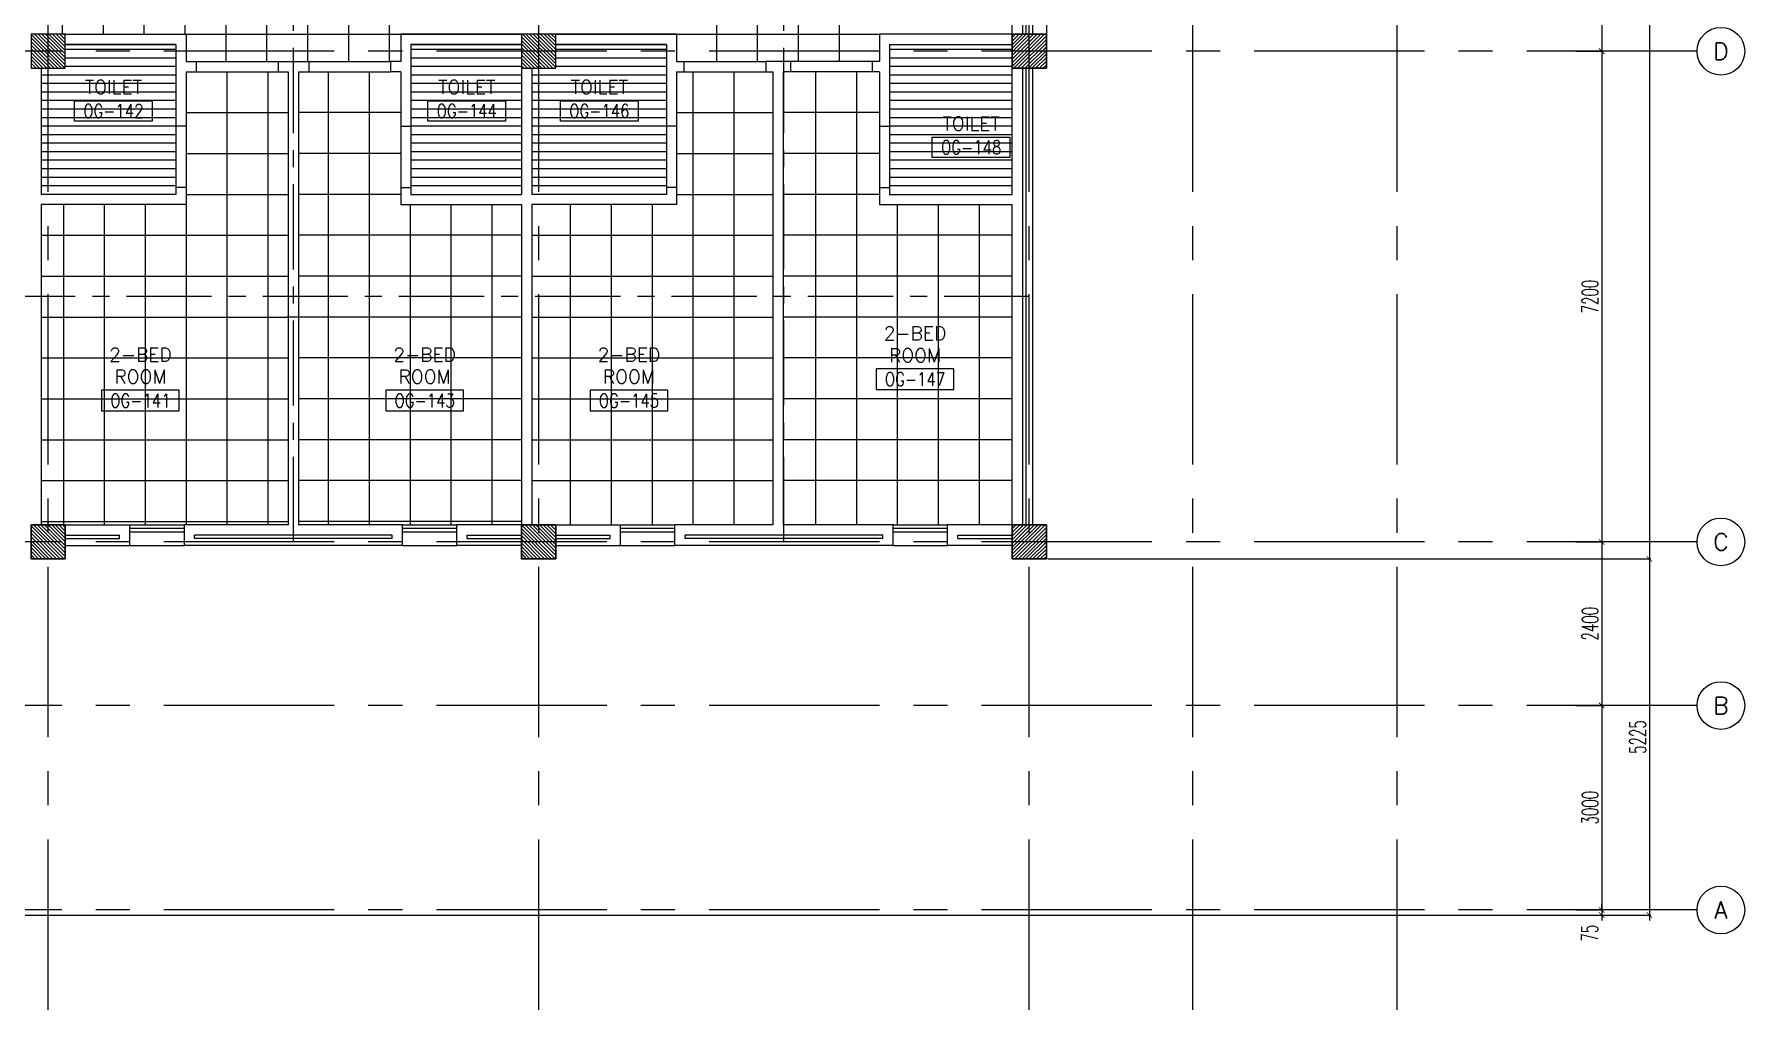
# Model space of a CAD drawing. Extents: x 88852.7 to 88945.7, y 39921.6 to 40001.1.
# Drawn here: x 88920.61 to 88945.71, y 39921.62 to 39935.93 of the extents above; entities that cross this region are included whole.
import ezdxf
from ezdxf.enums import TextEntityAlignment as Align

# ---------------------------------------------------------------- set-up
doc = ezdxf.new("R2010")
doc.units = 0
doc.header["$MEASUREMENT"] = 0
doc.header["$PDMODE"] = 34
doc.linetypes.add('CENTER', pattern=[2, 1.25, -0.25, 0.25, -0.25])
doc.linetypes.add('CENTERX2', pattern=[4, 2.5, -0.5, 0.5, -0.5])
doc.layers.get('0').update_dxf_attribs({"color": 4, "linetype": 'CONTINUOUS'})
doc.layers.get('DEFPOINTS').update_dxf_attribs({"linetype": 'CONTINUOUS'})
for name, color, linetype in [('AX-CR', 2, 'CONTINUOUS'), ('AX-DIM', 4, 'CONTINUOUS'), ('AX-TXT', 2, 'CONTINUOUS'), ('AXES', 11, 'CENTERX2'), ('AXES1', 11, 'CENTER'), ('CEILING', 4, 'CONTINUOUS'), ('COL', 2, 'CONTINUOUS'), ('HAT', 11, 'CONTINUOUS'), ('INSUL', 4, 'CONTINUOUS'), ('PROJ-L', 3, 'CONTINUOUS'), ('RM-BOX', 11, 'CONTINUOUS'), ('RM-NAME', 11, 'CONTINUOUS'), ('RM-NO', 11, 'CONTINUOUS'), ('WALL', 2, 'CONTINUOUS'), ('WIN', 3, 'CONTINUOUS')]:
    doc.layers.add(name, color=color, linetype=linetype)
doc.styles.add('ROMANS', font='ROMANS.shx', dxfattribs={"width": 0.6})
doc.dimstyles.new('DIM-OUT', dxfattribs={"dimscale": 0, "dimtxt": 0.24, "dimasz": 0.08, "dimexe": 0.02, "dimexo": 0.02, "dimgap": 0.05, "dimtad": 1, "dimdec": 0, "dimlfac": 1000, "dimzin": 0, "dimtxsty": 'ROMANS', "dimblk1": 'ARCHTICK', "dimblk2": 'ARCHTICK', "dimsah": 1, "dimcen": 0.01, "dimdle": 0.08, "dimclrd": 4, "dimclre": 4, "dimclrt": 2, "dimazin": 3, "dimtp": 2, "dimtm": 2, "dimtfac": 0.114286, "dimtdec": 0, "dimtix": 1, "dimtmove": 0, "dimatfit": 3, "dimtolj": 1, "dimtzin": 0})

# ---------------------------------------------------------------- blocks, each defined once
blk = doc.blocks.new('_ARCHTICK')
at = {"color": 0, "linetype": 'BYBLOCK', "const_width": 0.15}
blk.add_lwpolyline([(-0.5, -0.5), (0.5, 0.5)], dxfattribs=at)
blk = doc.blocks.new('*D36')
at = {"layer": 'AX-DIM', "color": 4}
for p, q in [((88944.31, 39928.31), (88944.31, 39922.925)), ((88943.63, 39928.23), (88944.33, 39928.23)), ((88901.685, 39923.005), (88944.33, 39923.005))]:
    blk.add_line(p, q, dxfattribs=at)
at = {"layer": 'DEFPOINTS', "color": 0}
for p in [(88943.61, 39928.23), (88901.665, 39923.005), (88944.31, 39923.005)]:
    blk.add_point(p, dxfattribs=at)
at = {"layer": 'AX-DIM', "color": 4, "xscale": 0.08, "yscale": 0.08, "zscale": 0.08}
for p, rotation in [((88944.31, 39928.23), 90), ((88944.31, 39923.005), 270)]:
    blk.add_blockref('_ARCHTICK', p, dxfattribs=dict(at, rotation=rotation))
at = {"layer": 'AX-DIM', "color": 2, "insert": (88944.14, 39925.617), "char_height": 0.24, "attachment_point": 5, "rotation": 90, "style": 'ROMANS'}
blk.add_mtext('\\A1;5225', dxfattribs=at)
blk = doc.blocks.new('*D55')
at = {"layer": 'AX-DIM', "color": 4}
for p, q in [((88943.61, 39939.36), (88943.61, 39935.6)), ((88943.23, 39939.28), (88943.63, 39939.28)), ((88943.23, 39935.68), (88943.63, 39935.68))]:
    blk.add_line(p, q, dxfattribs=at)
at = {"layer": 'DEFPOINTS', "color": 0}
for p in [(88943.21, 39939.28), (88943.21, 39935.68), (88943.61, 39935.68)]:
    blk.add_point(p, dxfattribs=at)
at = {"layer": 'AX-DIM', "color": 4, "xscale": 0.08, "yscale": 0.08, "zscale": 0.08}
for p, rotation in [((88943.61, 39939.28), 90), ((88943.61, 39935.68), 270)]:
    blk.add_blockref('_ARCHTICK', p, dxfattribs=dict(at, rotation=rotation))
at = {"layer": 'AX-DIM', "color": 2, "insert": (88943.44, 39937.48), "char_height": 0.24, "attachment_point": 5, "rotation": 90, "style": 'ROMANS'}
blk.add_mtext('\\A1;3600', dxfattribs=at)
blk = doc.blocks.new('*D52')
at = {"layer": 'AX-DIM', "color": 4}
for p, q in [((88943.23, 39923.08), (88943.63, 39923.08)), ((88943.23, 39923.005), (88943.63, 39923.005)), ((88943.61, 39923.08), (88943.61, 39923.16)), ((88943.61, 39923.08), (88943.61, 39923.005)), ((88943.61, 39923.005), (88943.61, 39922.925))]:
    blk.add_line(p, q, dxfattribs=at)
at = {"layer": 'DEFPOINTS', "color": 0}
for p in [(88943.21, 39923.08), (88943.21, 39923.005), (88943.61, 39923.005)]:
    blk.add_point(p, dxfattribs=at)
at = {"layer": 'AX-DIM', "color": 4, "xscale": 0.08, "yscale": 0.08, "zscale": 0.08}
for p, rotation in [((88943.61, 39923.08), 270), ((88943.61, 39923.005), 90)]:
    blk.add_blockref('_ARCHTICK', p, dxfattribs=dict(at, rotation=rotation))
at = {"layer": 'AX-DIM', "color": 2, "insert": (88943.435, 39922.74), "char_height": 0.24, "attachment_point": 5, "rotation": 90, "style": 'ROMANS'}
blk.add_mtext('\\A1;75', dxfattribs=at)
blk = doc.blocks.new('*D51')
at = {"layer": 'AX-DIM', "color": 4}
for p, q in [((88943.23, 39926.08), (88943.63, 39926.08)), ((88943.61, 39926.16), (88943.61, 39923)), ((88943.23, 39923.08), (88943.63, 39923.08))]:
    blk.add_line(p, q, dxfattribs=at)
at = {"layer": 'DEFPOINTS', "color": 0}
for p in [(88943.21, 39926.08), (88943.21, 39923.08), (88943.61, 39923.08)]:
    blk.add_point(p, dxfattribs=at)
at = {"layer": 'AX-DIM', "color": 4, "xscale": 0.08, "yscale": 0.08, "zscale": 0.08}
for p, rotation in [((88943.61, 39926.08), 90), ((88943.61, 39923.08), 270)]:
    blk.add_blockref('_ARCHTICK', p, dxfattribs=dict(at, rotation=rotation))
at = {"layer": 'AX-DIM', "color": 2, "insert": (88943.44, 39924.58), "char_height": 0.24, "attachment_point": 5, "rotation": 90, "style": 'ROMANS'}
blk.add_mtext('\\A1;3000', dxfattribs=at)
blk = doc.blocks.new('*D50')
at = {"layer": 'AX-DIM', "color": 4}
for p, q in [((88943.61, 39928.56), (88943.61, 39926)), ((88943.23, 39928.48), (88943.63, 39928.48)), ((88943.23, 39926.08), (88943.63, 39926.08))]:
    blk.add_line(p, q, dxfattribs=at)
at = {"layer": 'DEFPOINTS', "color": 0}
for p in [(88943.21, 39928.48), (88943.21, 39926.08), (88943.61, 39926.08)]:
    blk.add_point(p, dxfattribs=at)
at = {"layer": 'AX-DIM', "color": 4, "xscale": 0.08, "yscale": 0.08, "zscale": 0.08}
for p, rotation in [((88943.61, 39928.48), 90), ((88943.61, 39926.08), 270)]:
    blk.add_blockref('_ARCHTICK', p, dxfattribs=dict(at, rotation=rotation))
at = {"layer": 'AX-DIM', "color": 2, "insert": (88943.44, 39927.28), "char_height": 0.24, "attachment_point": 5, "rotation": 90, "style": 'ROMANS'}
blk.add_mtext('\\A1;2400', dxfattribs=at)
blk = doc.blocks.new('*D49')
at = {"layer": 'AX-DIM', "color": 4}
for p, q in [((88943.23, 39935.68), (88943.63, 39935.68)), ((88943.61, 39935.76), (88943.61, 39928.4)), ((88943.23, 39928.48), (88943.63, 39928.48))]:
    blk.add_line(p, q, dxfattribs=at)
at = {"layer": 'DEFPOINTS', "color": 0}
for p in [(88943.21, 39935.68), (88943.21, 39928.48), (88943.61, 39928.48)]:
    blk.add_point(p, dxfattribs=at)
at = {"layer": 'AX-DIM', "color": 4, "xscale": 0.08, "yscale": 0.08, "zscale": 0.08}
for p, rotation in [((88943.61, 39935.68), 90), ((88943.61, 39928.48), 270)]:
    blk.add_blockref('_ARCHTICK', p, dxfattribs=dict(at, rotation=rotation))
at = {"layer": 'AX-DIM', "color": 2, "insert": (88943.44, 39932.08), "char_height": 0.24, "attachment_point": 5, "rotation": 90, "style": 'ROMANS'}
blk.add_mtext('\\A1;7200', dxfattribs=at)
blk = doc.blocks.new('*D47')
at = {"layer": 'AX-DIM', "color": 4}
for p, q in [((88935.48, 39987.55), (88944.33, 39987.55)), ((88944.31, 39987.63), (88944.31, 39928.15)), ((88935.48, 39928.23), (88944.33, 39928.23))]:
    blk.add_line(p, q, dxfattribs=at)
at = {"layer": 'DEFPOINTS', "color": 0}
for p in [(88935.46, 39987.55), (88935.46, 39928.23), (88944.31, 39928.23)]:
    blk.add_point(p, dxfattribs=at)
at = {"layer": 'AX-DIM', "color": 4, "xscale": 0.08, "yscale": 0.08, "zscale": 0.08}
for p, rotation in [((88944.31, 39987.55), 90), ((88944.31, 39928.23), 270)]:
    blk.add_blockref('_ARCHTICK', p, dxfattribs=dict(at, rotation=rotation))
at = {"layer": 'AX-DIM', "color": 2, "insert": (88944.14, 39957.89), "char_height": 0.24, "attachment_point": 5, "rotation": 90, "style": 'ROMANS'}
blk.add_mtext('\\A1;59320', dxfattribs=at)
blk = doc.blocks.new('RM1')
at = {"layer": 'RM-BOX'}
blk.add_lwpolyline([(570, -200), (-570, -200), (-570, -500), (570, -500)], close=True, dxfattribs=at)
at = {"layer": 'RM-NAME', "style": 'ROMANS'}
blk.add_attdef('ROOMNAME1', text='', height=200, dxfattribs=at).set_placement((0, 324), align=Align.MIDDLE)
blk = doc.blocks.new('*X140')
at = {"color": 0}
for p, q in [((253129, 125478), (253600, 125950)), ((253129, 125531), (253547, 125950)), ((253129, 125584), (253494, 125950)), ((253129, 125637), (253441, 125950)), ((253129, 125690), (253388, 125950)), ((253129, 125743), (253335, 125950)), ((253129, 125796), (253282, 125950)), ((253129, 125849), (253229, 125950)), ((253129, 125902), (253176, 125950)), ((253153, 125450), (253629, 125925)), ((253206, 125450), (253629, 125872)), ((253259, 125450), (253629, 125819)), ((253312, 125450), (253629, 125766)), ((253365, 125450), (253629, 125713)), ((253418, 125450), (253629, 125660)), ((253471, 125450), (253629, 125607)), ((253524, 125450), (253629, 125554)), ((253577, 125450), (253629, 125501))]:
    blk.add_line(p, q, dxfattribs=at)
blk = doc.blocks.new('COL50')
at = {"layer": 'COL'}
blk.add_lwpolyline([(-250, 250), (-250, -250), (250, -250), (250, 250)], close=True, dxfattribs=at)
blk = doc.blocks.new('*X133')
at = {"color": 0}
for p, q in [((245929, 169932), (246386, 170390)), ((245929, 169985), (246333, 170390)), ((245929, 170038), (246280, 170390)), ((245929, 170091), (246227, 170390)), ((245929, 170144), (246174, 170390)), ((245929, 170197), (246121, 170390)), ((245929, 170250), (246068, 170390)), ((245929, 170303), (246015, 170390)), ((245929, 170357), (245962, 170390)), ((245939, 169890), (246429, 170379)), ((245992, 169890), (246429, 170326)), ((246045, 169890), (246429, 170273)), ((246098, 169890), (246429, 170220)), ((246151, 169890), (246429, 170167)), ((246204, 169890), (246429, 170114)), ((246257, 169890), (246429, 170061)), ((246310, 169890), (246429, 170008)), ((246363, 169890), (246429, 169955)), ((246416, 169890), (246429, 169902))]:
    blk.add_line(p, q, dxfattribs=at)
blk = doc.blocks.new('*X132')
at = {"color": 0}
for p, q in [((238727, 169890), (239227, 170390)), ((238729, 169945), (239174, 170390)), ((238729, 169998), (239121, 170390)), ((238729, 170051), (239067, 170390)), ((238729, 170104), (239014, 170390)), ((238729, 170157), (238961, 170390)), ((238729, 170210), (238908, 170390)), ((238729, 170263), (238855, 170390)), ((238729, 170316), (238802, 170390)), ((238729, 170369), (238749, 170390)), ((238780, 169890), (239229, 170339)), ((238833, 169890), (239229, 170286)), ((238886, 169890), (239229, 170233)), ((238939, 169890), (239229, 170180)), ((238992, 169890), (239229, 170127)), ((239045, 169890), (239229, 170074)), ((239098, 169890), (239229, 170020)), ((239151, 169890), (239229, 169967)), ((239204, 169890), (239229, 169914))]:
    blk.add_line(p, q, dxfattribs=at)
blk = doc.blocks.new('*X141')
at = {"color": 0}
for p, q in [((253129, 118266), (253613, 118750)), ((253129, 118319), (253560, 118750)), ((253129, 118372), (253507, 118750)), ((253129, 118425), (253454, 118750)), ((253129, 118478), (253401, 118750)), ((253129, 118531), (253348, 118750)), ((253129, 118584), (253294, 118750)), ((253129, 118637), (253241, 118750)), ((253129, 118690), (253188, 118750)), ((253129, 118743), (253135, 118750)), ((253166, 118250), (253629, 118713)), ((253219, 118250), (253629, 118660)), ((253272, 118250), (253629, 118607)), ((253325, 118250), (253629, 118553)), ((253378, 118250), (253629, 118500)), ((253431, 118250), (253629, 118447)), ((253484, 118250), (253629, 118394)), ((253537, 118250), (253629, 118341)), ((253590, 118250), (253629, 118288))]:
    blk.add_line(p, q, dxfattribs=at)
blk = doc.blocks.new('*X126')
at = {"color": 0}
for p, q in [((245927, 177090), (246427, 177590)), ((245929, 177145), (246374, 177590)), ((245929, 177198), (246321, 177590)), ((245929, 177251), (246267, 177590)), ((245929, 177304), (246214, 177590)), ((245929, 177357), (246161, 177590)), ((245929, 177410), (246108, 177590)), ((245929, 177463), (246055, 177590)), ((245929, 177516), (246002, 177590)), ((245929, 177569), (245949, 177590)), ((245980, 177090), (246429, 177539)), ((246033, 177090), (246429, 177486)), ((246086, 177090), (246429, 177433)), ((246139, 177090), (246429, 177380)), ((246192, 177090), (246429, 177327)), ((246245, 177090), (246429, 177274)), ((246298, 177090), (246429, 177220)), ((246351, 177090), (246429, 177167)), ((246404, 177090), (246429, 177114))]:
    blk.add_line(p, q, dxfattribs=at)
blk = doc.blocks.new('*X127')
at = {"color": 0}
for p, q in [((238729, 177104), (239214, 177590)), ((238729, 177157), (239161, 177590)), ((238729, 177210), (239108, 177590)), ((238729, 177263), (239055, 177590)), ((238729, 177316), (239002, 177590)), ((238729, 177369), (238949, 177590)), ((238729, 177422), (238896, 177590)), ((238729, 177475), (238843, 177590)), ((238729, 177528), (238790, 177590)), ((238729, 177581), (238737, 177590)), ((238767, 177090), (239229, 177551)), ((238820, 177090), (239229, 177498)), ((238873, 177090), (239229, 177445)), ((238926, 177090), (239229, 177392)), ((238979, 177090), (239229, 177339)), ((239032, 177090), (239229, 177286)), ((239085, 177090), (239229, 177233)), ((239138, 177090), (239229, 177180)), ((239191, 177090), (239229, 177127))]:
    blk.add_line(p, q, dxfattribs=at)
blk = doc.blocks.new('AXR')
at = {"layer": 'AX-CR'}
blk.add_circle((350, 0), 350, dxfattribs=at)

msp = doc.modelspace()

# ---------------------------------------------------------------- linework, layer by layer
at = {"layer": 'AXES'}
for p, q in [((88920.8103, 39921.6153), (88920.8103, 40000.4279)), ((88928.0103, 39921.6153), (88928.0103, 40000.4279)), ((88928.0103, 39921.6153), (88928.0103, 40000.4279)), ((88935.2103, 39921.6153), (88935.2103, 40000.4279)), ((88937.6103, 39921.6153), (88937.6103, 40000.4279)), ((88940.6103, 39921.6153), (88940.6103, 40000.4279)), ((88945.0103, 39935.6796), (88876.9703, 39935.6796)), ((88945.0103, 39928.4796), (88876.9703, 39928.4796)), ((88945.0103, 39926.0796), (88876.9703, 39926.0796)), ((88945.0103, 39923.0796), (88876.9703, 39923.0796))]:
    msp.add_line(p, q, dxfattribs=at)
at = {"layer": 'AXES1'}
for p, q in [((88924.4103, 39928.4796), (88924.4103, 39987.2996)), ((88931.6103, 39928.4796), (88931.6103, 39987.2996)), ((88935.2103, 39932.0796), (88874.5703, 39932.0796)), ((88935.2103, 39932.0796), (88892.9203, 39932.0796))]:
    msp.add_line(p, q, dxfattribs=at)
at = {"layer": 'CEILING', "linetype": 'CONTINUOUS'}
for p, q in [((88925.8228, 39935.5296), (88925.8228, 39952.5496)), ((88921.0228, 39935.9296), (88921.0228, 39949.8296)), ((88921.6228, 39935.9296), (88921.6228, 39939.0296)), ((88921.6228, 39935.9296), (88921.6228, 39939.0296)), ((88922.2228, 39935.9296), (88922.2228, 39939.0296)), ((88922.8228, 39935.9296), (88922.8228, 39939.0296)), ((88923.4228, 39935.5296), (88923.4228, 39939.0296)), ((88924.0228, 39935.5296), (88924.0228, 39939.0296)), ((88924.6228, 39935.5296), (88924.6228, 39939.0296)), ((88925.2228, 39935.5296), (88925.2228, 39939.0296)), ((88930.6228, 39935.5296), (88930.6228, 39938.3296)), ((88931.2228, 39935.5296), (88931.2228, 39938.3296)), ((88931.8228, 39935.5296), (88931.8228, 39938.3296)), ((88932.4228, 39935.5296), (88932.4228, 39938.3296)), ((88922.8353, 39935.9296), (88925.9853, 39935.9296)), ((88930.0353, 39935.9296), (88933.0103, 39935.9296))]:
    msp.add_line(p, q, dxfattribs=at)
at = {"layer": 'CEILING', "linetype": 'BYBLOCK', "ltscale": 0.3}
for p, q in [((88922.6853, 39935.7046), (88921.0603, 39935.7046)), ((88922.6853, 39935.5796), (88921.0603, 39935.5796)), ((88927.7603, 39935.7046), (88926.1353, 39935.7046)), ((88927.7603, 39935.5796), (88926.1353, 39935.5796)), ((88929.8853, 39935.7046), (88928.2603, 39935.7046)), ((88929.8853, 39935.5796), (88928.2603, 39935.5796)), ((88934.9603, 39935.7046), (88933.1603, 39935.7046)), ((88934.9603, 39935.5796), (88933.1603, 39935.5796)), ((88922.6853, 39935.3296), (88920.7103, 39935.3296)), ((88922.6853, 39935.4546), (88921.0603, 39935.4546)), ((88923.4353, 39935.3796), (88923.4353, 39928.7296)), ((88924.0353, 39935.3796), (88924.0353, 39928.7296)), ((88924.9228, 39935.3796), (88924.9228, 39928.7296)), ((88925.5228, 39935.3796), (88925.5228, 39928.7296)), ((88927.7603, 39935.4546), (88926.1353, 39935.4546)), ((88927.7603, 39935.3296), (88926.1353, 39935.3296)), ((88929.8853, 39935.3296), (88927.9103, 39935.3296)), ((88929.8853, 39935.4546), (88928.2603, 39935.4546)), ((88930.279, 39928.7296), (88930.279, 39935.3796)), ((88930.879, 39928.7296), (88930.879, 39935.3796)), ((88932.0728, 39935.3796), (88932.0728, 39928.7296)), ((88932.6728, 39935.3796), (88932.6728, 39928.7296)), ((88934.9603, 39935.4546), (88933.1603, 39935.4546)), ((88934.9603, 39935.3296), (88933.1603, 39935.3296)), ((88922.6853, 39935.2046), (88920.7103, 39935.2046)), ((88922.6853, 39935.0796), (88920.7103, 39935.0796)), ((88927.7603, 39935.2046), (88926.1353, 39935.2046)), ((88927.7603, 39935.0796), (88926.1353, 39935.0796)), ((88929.8853, 39935.2046), (88927.9103, 39935.2046)), ((88929.8853, 39935.0796), (88927.9103, 39935.0796)), ((88934.9603, 39935.2046), (88933.1603, 39935.2046)), ((88934.9603, 39935.0796), (88933.1603, 39935.0796)), ((88922.6853, 39934.9546), (88920.7103, 39934.9546)), ((88922.6853, 39934.8296), (88920.7103, 39934.8296)), ((88927.7603, 39934.9546), (88926.1353, 39934.9546)), ((88927.7603, 39934.8296), (88926.1353, 39934.8296)), ((88929.8853, 39934.9546), (88927.9103, 39934.9546)), ((88929.8853, 39934.8296), (88927.9103, 39934.8296)), ((88934.9603, 39934.9546), (88933.1603, 39934.9546)), ((88934.9603, 39934.8296), (88933.1603, 39934.8296)), ((88922.6853, 39934.7046), (88920.7103, 39934.7046)), ((88922.6853, 39934.5796), (88920.7103, 39934.5796)), ((88922.8353, 39934.7796), (88924.3353, 39934.7796)), ((88925.9853, 39934.7796), (88924.4853, 39934.7796)), ((88927.7603, 39934.7046), (88926.1353, 39934.7046)), ((88927.7603, 39934.5796), (88926.1353, 39934.5796)), ((88929.8853, 39934.7046), (88927.9103, 39934.7046)), ((88929.8853, 39934.5796), (88927.9103, 39934.5796)), ((88930.0353, 39934.7796), (88931.4478, 39934.7796)), ((88933.0103, 39934.7796), (88931.5978, 39934.7796)), ((88934.9603, 39934.7046), (88933.1603, 39934.7046)), ((88934.9603, 39934.5796), (88933.1603, 39934.5796)), ((88922.6853, 39934.4546), (88920.7103, 39934.4546)), ((88922.6853, 39934.3296), (88920.7103, 39934.3296)), ((88927.7603, 39934.4546), (88926.1353, 39934.4546)), ((88927.7603, 39934.3296), (88926.1353, 39934.3296)), ((88929.8853, 39934.4546), (88927.9103, 39934.4546)), ((88929.8853, 39934.3296), (88927.9103, 39934.3296)), ((88934.9603, 39934.4546), (88933.1603, 39934.4546)), ((88934.9603, 39934.3296), (88933.1603, 39934.3296)), ((88922.6853, 39934.2046), (88920.7103, 39934.2046)), ((88922.6853, 39934.0796), (88920.7103, 39934.0796)), ((88922.8353, 39934.1796), (88924.3353, 39934.1796)), ((88925.9853, 39934.1796), (88924.4853, 39934.1796)), ((88927.7603, 39934.2046), (88926.1353, 39934.2046)), ((88927.7603, 39934.0796), (88926.1353, 39934.0796)), ((88929.8853, 39934.2046), (88927.9103, 39934.2046)), ((88929.8853, 39934.0796), (88927.9103, 39934.0796)), ((88930.0353, 39934.1796), (88931.4478, 39934.1796)), ((88933.0103, 39934.1796), (88931.5978, 39934.1796)), ((88934.9603, 39934.2046), (88933.1603, 39934.2046)), ((88934.9603, 39934.0796), (88933.1603, 39934.0796)), ((88922.6853, 39933.9546), (88920.7103, 39933.9546)), ((88922.6853, 39933.8296), (88920.7103, 39933.8296)), ((88927.7603, 39933.9546), (88926.1353, 39933.9546)), ((88927.7603, 39933.8296), (88926.1353, 39933.8296)), ((88929.8853, 39933.9546), (88927.9103, 39933.9546)), ((88929.8853, 39933.8296), (88927.9103, 39933.8296)), ((88934.9603, 39933.9546), (88933.1603, 39933.9546)), ((88934.9603, 39933.8296), (88933.1603, 39933.8296)), ((88922.6853, 39933.7046), (88920.7103, 39933.7046)), ((88922.8353, 39933.5796), (88924.3353, 39933.5796)), ((88925.9853, 39933.5796), (88924.4853, 39933.5796)), ((88927.7603, 39933.7046), (88926.1353, 39933.7046)), ((88929.8853, 39933.7046), (88927.9103, 39933.7046)), ((88930.0353, 39933.5796), (88931.4478, 39933.5796)), ((88933.0103, 39933.5796), (88931.5978, 39933.5796)), ((88934.9603, 39933.7046), (88933.1603, 39933.7046)), ((88921.0353, 39933.4296), (88921.0353, 39928.7296)), ((88921.6353, 39933.4296), (88921.6353, 39928.7296)), ((88922.2353, 39933.4296), (88922.2353, 39928.7296)), ((88922.8353, 39933.4296), (88922.8353, 39928.7296)), ((88926.1228, 39933.4296), (88926.1228, 39928.7296)), ((88926.7228, 39933.4296), (88926.7228, 39928.7296)), ((88927.3228, 39933.4296), (88927.3228, 39928.7296)), ((88928.479, 39928.7296), (88928.479, 39933.4296)), ((88929.079, 39928.7296), (88929.079, 39933.4296)), ((88929.679, 39928.7296), (88929.679, 39933.4296)), ((88933.2728, 39933.4296), (88933.2728, 39928.7296)), ((88933.8728, 39933.4296), (88933.8728, 39928.7296)), ((88934.4728, 39933.4296), (88934.4728, 39928.7296)), ((88920.7103, 39932.9796), (88924.3353, 39932.9796)), ((88927.7603, 39932.9796), (88924.4853, 39932.9796)), ((88927.9103, 39932.9796), (88931.4478, 39932.9796)), ((88934.9478, 39932.9796), (88931.5978, 39932.9796)), ((88920.7103, 39932.3796), (88924.3353, 39932.3796)), ((88927.7603, 39932.3796), (88924.4853, 39932.3796)), ((88927.9103, 39932.3796), (88931.4478, 39932.3796)), ((88934.9478, 39932.3796), (88931.5978, 39932.3796)), ((88920.7103, 39931.7796), (88924.3353, 39931.7796)), ((88927.7603, 39931.7796), (88924.3103, 39931.7796)), ((88927.9103, 39931.7796), (88931.4478, 39931.7796)), ((88934.9478, 39931.7796), (88931.5978, 39931.7796)), ((88920.7103, 39931.1796), (88924.3353, 39931.1796)), ((88927.7603, 39931.1796), (88924.4853, 39931.1796)), ((88927.9103, 39931.1796), (88931.4478, 39931.1796)), ((88934.9478, 39931.1796), (88931.5978, 39931.1796)), ((88920.7103, 39930.5796), (88924.3353, 39930.5796)), ((88927.7603, 39930.5796), (88924.4853, 39930.5796)), ((88927.9103, 39930.5796), (88931.4478, 39930.5796)), ((88934.9478, 39930.5796), (88931.5978, 39930.5796)), ((88920.7103, 39929.9796), (88924.3353, 39929.9796)), ((88927.7603, 39929.9796), (88924.4853, 39929.9796)), ((88927.9103, 39929.9796), (88931.4478, 39929.9796)), ((88934.9478, 39929.9796), (88931.5978, 39929.9796)), ((88920.7103, 39929.3796), (88924.3353, 39929.3796)), ((88927.7603, 39929.3796), (88924.4853, 39929.3796)), ((88927.9103, 39929.3796), (88931.4478, 39929.3796)), ((88934.9478, 39929.3796), (88931.5978, 39929.3796)), ((88920.7103, 39928.7796), (88924.3353, 39928.7796)), ((88927.7603, 39928.7796), (88924.4853, 39928.7796))]:
    msp.add_line(p, q, dxfattribs=at)
at = {"layer": 'COL'}
for points in [[(88921.0603, 39928.7296), (88921.0603, 39928.2296), (88920.5603, 39928.2296), (88920.5603, 39928.7296)], [(88928.2603, 39928.7296), (88928.2603, 39928.2296), (88927.7603, 39928.2296), (88927.7603, 39928.7296)]]:
    msp.add_lwpolyline(points, close=True, dxfattribs=at)
at = {"layer": 'INSUL'}
for p, q in [((88935.1103, 39936.3296), (88935.1103, 39935.9296)), ((88935.1603, 39936.3296), (88935.1603, 39935.9296)), ((88935.1103, 39935.4296), (88935.1103, 39928.7296)), ((88935.1603, 39935.4296), (88935.1603, 39928.7296)), ((88921.0603, 39928.5796), (88921.8603, 39928.5796)), ((88921.0603, 39928.5296), (88921.8603, 39928.5296)), ((88921.8603, 39928.5296), (88921.8603, 39928.5796)), ((88922.9603, 39928.5296), (88922.9603, 39928.5796)), ((88925.8603, 39928.5796), (88922.9603, 39928.5796)), ((88925.8603, 39928.5296), (88922.9603, 39928.5296)), ((88925.8603, 39928.5296), (88925.8603, 39928.5796)), ((88926.9603, 39928.5296), (88926.9603, 39928.5796)), ((88926.9603, 39928.5796), (88927.7603, 39928.5796)), ((88926.9603, 39928.5296), (88927.7603, 39928.5296)), ((88928.2603, 39928.5796), (88929.0603, 39928.5796)), ((88928.2603, 39928.5296), (88929.0603, 39928.5296)), ((88929.0603, 39928.5296), (88929.0603, 39928.5796)), ((88930.1603, 39928.5296), (88930.1603, 39928.5796)), ((88933.0603, 39928.5796), (88930.1603, 39928.5796)), ((88933.0603, 39928.5296), (88930.1603, 39928.5296)), ((88933.0603, 39928.5296), (88933.0603, 39928.5796)), ((88934.1603, 39928.5296), (88934.1603, 39928.5796)), ((88934.1603, 39928.5796), (88934.9603, 39928.5796)), ((88934.1603, 39928.5296), (88934.9603, 39928.5296))]:
    msp.add_line(p, q, dxfattribs=at)
at = {"layer": 'PROJ-L'}
msp.add_line((88935.4603, 39942.6296), (88935.4603, 39935.9296), dxfattribs=at)
at = {"layer": 'WALL'}
for p, q in [((88934.9603, 39935.9296), (88934.9603, 39936.4796)), ((88935.2603, 39935.9296), (88935.2603, 39936.4796)), ((88922.8353, 39935.9296), (88922.8353, 39935.5296)), ((88925.9853, 39935.9296), (88925.9853, 39935.5296)), ((88930.0353, 39935.9296), (88930.0353, 39935.5296)), ((88933.0103, 39935.9296), (88933.0103, 39935.5296)), ((88922.6853, 39935.7796), (88922.6853, 39934.5796)), ((88926.1353, 39935.7796), (88926.1353, 39934.5796)), ((88929.8853, 39935.7796), (88929.8853, 39934.5796)), ((88933.1603, 39935.7796), (88933.1603, 39934.5796)), ((88920.7103, 39935.4296), (88920.7103, 39933.5796)), ((88922.8353, 39935.3796), (88922.8353, 39934.5796)), ((88924.1853, 39935.5296), (88925.8353, 39935.5296)), ((88924.3353, 39935.3796), (88924.3353, 39928.7296)), ((88924.4853, 39935.3796), (88925.8353, 39935.3796)), ((88924.4853, 39935.3796), (88924.4853, 39928.7296)), ((88925.9853, 39935.3796), (88925.9853, 39934.5796)), ((88927.7603, 39935.4296), (88927.7603, 39933.5796)), ((88927.9103, 39935.4296), (88927.9103, 39933.5796)), ((88930.0353, 39935.3796), (88930.0353, 39934.5796)), ((88931.4478, 39935.3796), (88931.4478, 39928.7296)), ((88931.5978, 39935.3796), (88931.5978, 39928.7296)), ((88933.0103, 39935.3796), (88933.0103, 39934.5796)), ((88934.9603, 39933.5796), (88934.9603, 39935.4296)), ((88935.2603, 39928.7296), (88935.2603, 39935.4296)), ((88922.8353, 39934.5796), (88922.6853, 39934.5796)), ((88922.6853, 39934.5796), (88922.6853, 39933.5796)), ((88922.8353, 39934.5796), (88922.8353, 39933.4296)), ((88925.9853, 39934.5796), (88926.1353, 39934.5796)), ((88925.9853, 39934.5796), (88925.9853, 39933.4296)), ((88926.1353, 39934.5796), (88926.1353, 39933.5796)), ((88930.0353, 39934.5796), (88929.8853, 39934.5796)), ((88929.8853, 39934.5796), (88929.8853, 39933.5796)), ((88930.0353, 39934.5796), (88930.0353, 39933.4296)), ((88933.0103, 39934.5796), (88933.1603, 39934.5796)), ((88933.0103, 39934.5796), (88933.0103, 39933.4296)), ((88933.1603, 39934.5796), (88933.1603, 39933.5796)), ((88922.6853, 39933.5796), (88920.7103, 39933.5796)), ((88922.8353, 39933.6796), (88922.6853, 39933.6796)), ((88925.9853, 39933.6796), (88926.1353, 39933.6796)), ((88926.1353, 39933.5796), (88927.7603, 39933.5796)), ((88929.8853, 39933.5796), (88927.9103, 39933.5796)), ((88930.0353, 39933.6796), (88929.8853, 39933.6796)), ((88933.0103, 39933.6796), (88933.1603, 39933.6796)), ((88933.1603, 39933.5796), (88934.9603, 39933.5796)), ((88922.8353, 39933.4296), (88920.7103, 39933.4296)), ((88920.7103, 39933.4296), (88920.7103, 39928.7296)), ((88925.9853, 39933.4296), (88927.7603, 39933.4296)), ((88927.7603, 39933.4296), (88927.7603, 39928.7296)), ((88930.0353, 39933.4296), (88927.9103, 39933.4296)), ((88927.9103, 39933.4296), (88927.9103, 39928.7296)), ((88933.0103, 39933.4296), (88934.9603, 39933.4296)), ((88934.9603, 39928.7296), (88934.9603, 39933.4296)), ((88921.0603, 39928.7296), (88922.0103, 39928.7296)), ((88922.0103, 39928.4296), (88922.0103, 39928.7296)), ((88922.8103, 39928.4296), (88922.8103, 39928.7296)), ((88924.3353, 39928.7296), (88922.8103, 39928.7296)), ((88926.0103, 39928.7296), (88924.4853, 39928.7296)), ((88926.0103, 39928.4296), (88926.0103, 39928.7296)), ((88926.8103, 39928.4296), (88926.8103, 39928.7296)), ((88927.7603, 39928.7296), (88926.8103, 39928.7296)), ((88928.2603, 39928.7296), (88929.2103, 39928.7296)), ((88929.2103, 39928.4296), (88929.2103, 39928.7296)), ((88930.0103, 39928.4296), (88930.0103, 39928.7296)), ((88931.4478, 39928.7296), (88930.0103, 39928.7296)), ((88933.2103, 39928.7296), (88931.5978, 39928.7296)), ((88933.2103, 39928.4296), (88933.2103, 39928.7296)), ((88934.0103, 39928.4296), (88934.0103, 39928.7296)), ((88934.9603, 39928.7296), (88934.0103, 39928.7296)), ((88921.0603, 39928.4296), (88922.0103, 39928.4296)), ((88926.0103, 39928.4296), (88922.8103, 39928.4296)), ((88927.7603, 39928.4296), (88926.8103, 39928.4296)), ((88928.2603, 39928.4296), (88929.2103, 39928.4296)), ((88933.2103, 39928.4296), (88930.0103, 39928.4296)), ((88934.9603, 39928.4296), (88934.0103, 39928.4296))]:
    msp.add_line(p, q, dxfattribs=at)
at = {"layer": 'WALL', "linetype": 'BYBLOCK'}
for p, q in [((88921.0603, 39935.9296), (88922.8353, 39935.9296)), ((88921.0603, 39935.9296), (88922.8353, 39935.9296)), ((88927.7603, 39935.9296), (88925.9853, 39935.9296)), ((88927.7603, 39935.9296), (88925.9853, 39935.9296)), ((88925.9853, 39935.9296), (88927.7603, 39935.9296)), ((88928.2603, 39935.9296), (88930.0353, 39935.9296)), ((88928.2603, 39935.9296), (88930.0353, 39935.9296)), ((88930.0353, 39935.9296), (88928.2603, 39935.9296)), ((88934.9603, 39935.9296), (88933.0103, 39935.9296)), ((88921.0603, 39935.7796), (88922.6853, 39935.7796)), ((88922.6853, 39935.7796), (88921.0603, 39935.7796)), ((88927.7603, 39935.7796), (88926.1353, 39935.7796)), ((88926.1353, 39935.7796), (88927.7603, 39935.7796)), ((88926.1353, 39935.7796), (88927.7603, 39935.7796)), ((88928.2603, 39935.7796), (88929.8853, 39935.7796)), ((88928.2603, 39935.7796), (88929.8853, 39935.7796)), ((88929.8853, 39935.7796), (88928.2603, 39935.7796)), ((88929.8853, 39935.7796), (88928.2603, 39935.7796)), ((88933.1603, 39935.7796), (88934.9603, 39935.7796)), ((88933.1603, 39935.7796), (88934.9603, 39935.7796)), ((88922.8353, 39935.5296), (88924.1853, 39935.5296)), ((88922.8353, 39935.3796), (88924.1853, 39935.3796)), ((88924.1853, 39935.3796), (88924.3353, 39935.3796)), ((88925.9853, 39935.5296), (88925.8353, 39935.5296)), ((88925.9853, 39935.3796), (88925.8353, 39935.3796)), ((88930.0353, 39935.5296), (88931.3415, 39935.5296)), ((88930.0353, 39935.3796), (88931.3415, 39935.3796)), ((88931.704, 39935.5296), (88931.3415, 39935.5296)), ((88931.3415, 39935.3796), (88931.4478, 39935.3796)), ((88931.704, 39935.3796), (88931.5978, 39935.3796)), ((88933.0103, 39935.5296), (88931.704, 39935.5296)), ((88933.0103, 39935.3796), (88931.704, 39935.3796))]:
    msp.add_line(p, q, dxfattribs=at)
at = {"layer": 'WALL', "color": 2, "linetype": 'BYBLOCK'}
for p, q in [((88922.9853, 39935.5296), (88922.9853, 39935.3796)), ((88924.1853, 39935.5296), (88924.1853, 39935.3796)), ((88924.6353, 39935.5296), (88924.6353, 39935.3796)), ((88925.8353, 39935.5296), (88925.8353, 39935.3796)), ((88930.1415, 39935.5296), (88930.1415, 39935.3796)), ((88931.3415, 39935.5296), (88931.3415, 39935.3796)), ((88931.704, 39935.5296), (88931.704, 39935.3796)), ((88932.904, 39935.5296), (88932.904, 39935.3796))]:
    msp.add_line(p, q, dxfattribs=at)
at = {"layer": 'WALL', "linetype": 'BYBLOCK', "ltscale": 0.3}
for points in [[(88920.5603, 39935.4296), (88921.0603, 39935.4296), (88921.0603, 39935.9296), (88920.5603, 39935.9296)], [(88927.7603, 39935.4296), (88928.2603, 39935.4296), (88928.2603, 39935.9296), (88927.7603, 39935.9296)], [(88934.9603, 39935.4296), (88935.4603, 39935.4296), (88935.4603, 39935.9296), (88934.9603, 39935.9296)], [(88920.5603, 39928.2296), (88921.0603, 39928.2296), (88921.0603, 39928.7296), (88920.5603, 39928.7296)], [(88927.7603, 39928.2296), (88928.2603, 39928.2296), (88928.2603, 39928.7296), (88927.7603, 39928.7296)], [(88934.9603, 39928.2296), (88935.4603, 39928.2296), (88935.4603, 39928.7296), (88934.9603, 39928.7296)]]:
    msp.add_lwpolyline(points, close=True, dxfattribs=at)
at = {"layer": 'WIN'}
for p, q in [((88922.0103, 39928.7296), (88922.8103, 39928.7296)), ((88922.0103, 39928.6796), (88922.8103, 39928.6796)), ((88922.0103, 39928.6296), (88922.8103, 39928.6296)), ((88926.0103, 39928.7296), (88926.8103, 39928.7296)), ((88926.0103, 39928.6796), (88926.8103, 39928.6796)), ((88926.0103, 39928.6296), (88926.8103, 39928.6296)), ((88929.2103, 39928.7296), (88930.0103, 39928.7296)), ((88929.2103, 39928.6796), (88930.0103, 39928.6796)), ((88929.2103, 39928.6296), (88930.0103, 39928.6296)), ((88933.2103, 39928.7296), (88934.0103, 39928.7296)), ((88933.2103, 39928.6796), (88934.0103, 39928.6796)), ((88933.2103, 39928.6296), (88934.0103, 39928.6296)), ((88922.0103, 39928.4296), (88922.8103, 39928.4296)), ((88926.0103, 39928.4296), (88926.8103, 39928.4296)), ((88929.2103, 39928.4296), (88930.0103, 39928.4296)), ((88933.2103, 39928.4296), (88934.0103, 39928.4296))]:
    msp.add_line(p, q, dxfattribs=at)

# ---------------------------------------------------------------- block references
at = {"layer": 'AXES'}
ref = msp.add_blockref('AXR', (88945.0103, 39935.6796), dxfattribs=dict(at, xscale=0.001, yscale=0.001, zscale=0.001))
ref.add_attrib('AX', 'D', dxfattribs={"layer": 'AX-TXT', "height": 0.25, "style": 'ROMANS'}).set_placement((88945.3603, 39935.6796), align=Align.MIDDLE)
ref = msp.add_blockref('AXR', (88945.0103, 39928.4796), dxfattribs=dict(at, xscale=0.001, yscale=0.001, zscale=0.001))
ref.add_attrib('AX', 'C', dxfattribs={"layer": 'AX-TXT', "height": 0.25, "style": 'ROMANS'}).set_placement((88945.3603, 39928.4796), align=Align.MIDDLE)
ref = msp.add_blockref('AXR', (88945.0103, 39926.0796), dxfattribs=dict(at, xscale=0.001, yscale=0.001, zscale=0.001))
ref.add_attrib('AX', 'B', dxfattribs={"layer": 'AX-TXT', "height": 0.25, "style": 'ROMANS'}).set_placement((88945.3603, 39926.0796), align=Align.MIDDLE)
ref = msp.add_blockref('AXR', (88945.0103, 39923.0796), dxfattribs=dict(at, xscale=0.001, yscale=0.001, zscale=0.001))
ref.add_attrib('AX', 'A', dxfattribs={"layer": 'AX-TXT', "height": 0.25, "style": 'ROMANS'}).set_placement((88945.3603, 39923.0796), align=Align.MIDDLE)
at = {"layer": 'COL', "xscale": 0.001, "yscale": 0.001, "zscale": 0.001, "rotation": 180}
for p in [(88920.8103, 39935.6796), (88928.0103, 39935.6796)]:
    msp.add_blockref('COL50', p, dxfattribs=at)
at = {"layer": 'COL', "xscale": -0.001, "yscale": 0.001, "zscale": 0.001}
for p in [(88935.2103, 39935.6796), (88935.2103, 39928.4796)]:
    msp.add_blockref('COL50', p, dxfattribs=at)
at = {"layer": 'HAT', "xscale": -0.001, "yscale": 0.001, "zscale": 0.001, "rotation": 180}
for name in ['*X132', '*X133', '*X127', '*X126']:
    msp.add_blockref(name, (88681.8317, 40105.8193), dxfattribs=at)
at = {"layer": 'HAT', "xscale": 0.001, "yscale": 0.001, "zscale": 0.001}
for name in ['*X140', '*X141']:
    msp.add_blockref(name, (88681.8317, 39809.9798), dxfattribs=at)
at = {"layer": 'RM-NAME'}
ref = msp.add_blockref('RM1', (88921.7693, 39935.153), dxfattribs=dict(at, xscale=-0.001, yscale=0.001, zscale=0.001))
ref.add_attrib('ROOMNO', 'OG-142', dxfattribs={"layer": 'RM-NO', "height": 0.2, "style": 'ROMANS', "width": 0.8}).set_placement((88921.7693, 39934.803), align=Align.MIDDLE)
ref.add_attrib('ROOMNAME2', 'TOILET', dxfattribs={"height": 0.2, "style": 'ROMANS'}).set_placement((88921.7693, 39935.153), align=Align.MIDDLE)
ref = msp.add_blockref('RM1', (88926.9553, 39935.153), dxfattribs=dict(at, xscale=-0.001, yscale=0.001, zscale=0.001))
ref.add_attrib('ROOMNO', 'OG-144', dxfattribs={"layer": 'RM-NO', "height": 0.2, "style": 'ROMANS', "width": 0.8}).set_placement((88926.9553, 39934.803), align=Align.MIDDLE)
ref.add_attrib('ROOMNAME2', 'TOILET', dxfattribs={"height": 0.2, "style": 'ROMANS'}).set_placement((88926.9553, 39935.153), align=Align.MIDDLE)
ref = msp.add_blockref('RM1', (88928.9004, 39935.153), dxfattribs=dict(at, xscale=-0.001, yscale=0.001, zscale=0.001))
ref.add_attrib('ROOMNO', 'OG-146', dxfattribs={"layer": 'RM-NO', "height": 0.2, "style": 'ROMANS', "width": 0.8}).set_placement((88928.9004, 39934.803), align=Align.MIDDLE)
ref.add_attrib('ROOMNAME2', 'TOILET', dxfattribs={"height": 0.2, "style": 'ROMANS'}).set_placement((88928.9004, 39935.153), align=Align.MIDDLE)
ref = msp.add_blockref('RM1', (88934.3569, 39934.6187), dxfattribs=dict(at, xscale=-0.001, yscale=0.001, zscale=0.001))
ref.add_attrib('ROOMNO', 'OG-148', dxfattribs={"layer": 'RM-NO', "height": 0.2, "style": 'ROMANS', "width": 0.8}).set_placement((88934.3569, 39934.2687), align=Align.MIDDLE)
ref.add_attrib('ROOMNAME2', 'TOILET', dxfattribs={"height": 0.2, "style": 'ROMANS'}).set_placement((88934.3569, 39934.6187), align=Align.MIDDLE)
ref = msp.add_blockref('RM1', (88933.5332, 39931.218), dxfattribs=dict(at, xscale=0.001, yscale=0.001, zscale=0.001))
ref.add_attrib('ROOMNO', 'OG-147', dxfattribs={"layer": 'RM-NO', "height": 0.2, "style": 'ROMANS', "width": 0.8}).set_placement((88933.5332, 39930.868), align=Align.MIDDLE)
ref.add_attrib('ROOMNAME2', 'ROOM', dxfattribs={"height": 0.2, "style": 'ROMANS'}).set_placement((88933.5332, 39931.218), align=Align.MIDDLE)
ref.add_attrib('ROOMNAME1', '2-BED', dxfattribs={"height": 0.2, "style": 'ROMANS'}).set_placement((88933.5332, 39931.5418), align=Align.MIDDLE)
ref = msp.add_blockref('RM1', (88922.1659, 39930.9045), dxfattribs=dict(at, xscale=0.001, yscale=0.001, zscale=0.001))
ref.add_attrib('ROOMNO', 'OG-141', dxfattribs={"layer": 'RM-NO', "height": 0.2, "style": 'ROMANS', "width": 0.8}).set_placement((88922.1659, 39930.5545), align=Align.MIDDLE)
ref.add_attrib('ROOMNAME2', 'ROOM', dxfattribs={"height": 0.2, "style": 'ROMANS'}).set_placement((88922.1659, 39930.9045), align=Align.MIDDLE)
ref.add_attrib('ROOMNAME1', '2-BED', dxfattribs={"height": 0.2, "style": 'ROMANS'}).set_placement((88922.1659, 39931.2283), align=Align.MIDDLE)
ref = msp.add_blockref('RM1', (88926.3365, 39930.9045), dxfattribs=dict(at, xscale=0.001, yscale=0.001, zscale=0.001))
ref.add_attrib('ROOMNO', 'OG-143', dxfattribs={"layer": 'RM-NO', "height": 0.2, "style": 'ROMANS', "width": 0.8}).set_placement((88926.3365, 39930.5545), align=Align.MIDDLE)
ref.add_attrib('ROOMNAME2', 'ROOM', dxfattribs={"height": 0.2, "style": 'ROMANS'}).set_placement((88926.3365, 39930.9045), align=Align.MIDDLE)
ref.add_attrib('ROOMNAME1', '2-BED', dxfattribs={"height": 0.2, "style": 'ROMANS'}).set_placement((88926.3365, 39931.2283), align=Align.MIDDLE)
ref = msp.add_blockref('RM1', (88929.3346, 39930.9045), dxfattribs=dict(at, xscale=0.001, yscale=0.001, zscale=0.001))
ref.add_attrib('ROOMNO', 'OG-145', dxfattribs={"layer": 'RM-NO', "height": 0.2, "style": 'ROMANS', "width": 0.8}).set_placement((88929.3346, 39930.5545), align=Align.MIDDLE)
ref.add_attrib('ROOMNAME2', 'ROOM', dxfattribs={"height": 0.2, "style": 'ROMANS'}).set_placement((88929.3346, 39930.9045), align=Align.MIDDLE)
ref.add_attrib('ROOMNAME1', '2-BED', dxfattribs={"height": 0.2, "style": 'ROMANS'}).set_placement((88929.3346, 39931.2283), align=Align.MIDDLE)

# ---------------------------------------------------------------- dimensions: what is measured, and where the dimension line sits
at = {"layer": 'AX-DIM'}
for base, p1, p2, picture, middle in [((88944.3103, 39928.2296), (88935.4603, 39987.5496), (88935.4603, 39928.2296), '*D47', (88944.1403, 39957.8896)), ((88943.6103, 39935.6796), (88943.2103, 39939.2796), (88943.2103, 39935.6796), '*D55', (88943.4403, 39937.4796)), ((88943.6103, 39928.4796), (88943.2103, 39935.6796), (88943.2103, 39928.4796), '*D49', (88943.4403, 39932.0796)), ((88943.6103, 39926.0796), (88943.2103, 39928.4796), (88943.2103, 39926.0796), '*D50', (88943.4403, 39927.2796)), ((88944.3103, 39923.0046), (88943.6103, 39928.2296), (88901.6653, 39923.0046), '*D36', (88944.1403, 39925.6171)), ((88943.6103, 39923.0796), (88943.2103, 39926.0796), (88943.2103, 39923.0796), '*D51', (88943.4403, 39924.5796))]:
    dim = msp.add_linear_dim(base=base, p1=p1, p2=p2, angle=270, dimstyle='DIM-OUT', override={"dimscale": 1}, dxfattribs=at)
    dim.commit()
    dim.dimension.update_dxf_attribs({"geometry": picture, "text_midpoint": middle})
dim = msp.add_linear_dim(base=(88943.6103, 39923.0046), p1=(88943.2103, 39923.0796), p2=(88943.2103, 39923.0046), angle=270, dimstyle='DIM-OUT', override={"dimscale": 1}, dxfattribs=at)
dim.commit()
dim.dimension.update_dxf_attribs({"geometry": '*D52', "text_midpoint": (88943.4353, 39922.7401), "dimtype": 128})

doc.saveas('drawing.dxf')
